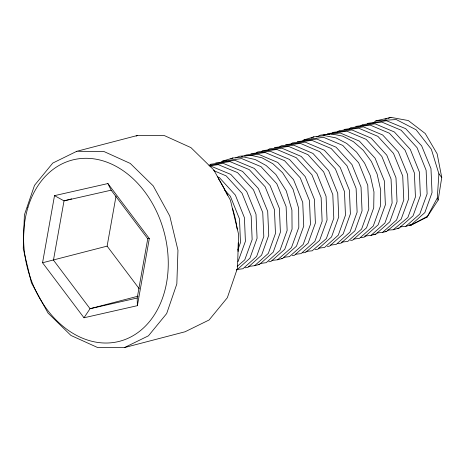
<?xml version="1.0" encoding="UTF-8"?>
<svg xmlns="http://www.w3.org/2000/svg" width="465" height="465" viewBox="0 0 465 465"><rect width="100%" height="100%" fill="white"/><g stroke="black" fill="none" stroke-linecap="round" stroke-linejoin="round"><path stroke-width="0.7" d="M409.229 225.048L410.601 225.368L427.062 217.108L437.28 197.991L438.902 173.823L431.357 149.294L416.099 129.776L396.238 119.54L375.894 120.853L373.029 123.033M427.062 217.108L438.164 200.055L441.75 177.514L437.141 153.81L425.219 133.507L408.293 120.54L391.007 117.407L375.894 120.853M42.553 262.76L54.51 195.649L107.892 183.553L149.323 238.562L137.373 305.674L83.985 317.775L42.553 262.76L107.119 246.125L116.023 196.143M137.373 305.674L137.192 298.024L147.748 238.76L111.164 190.179L107.892 183.553M237.813 249.984L240.481 242.608L239.487 218.934L230.361 196.271L224.496 189.83M238.022 261.603L245.41 241.318L244.427 217.707L235.36 195.091L219.404 177.624L217.411 176.787M83.985 317.775L90.047 308.708L138.128 296.159M248.194 266.48L254.622 265.695L268.328 253.39L275.472 233.477L274.426 209.558L265.12 186.767L249.263 169.632L229.972 161.617L210.744 164.232L209.639 165.145M236.702 270.049L249.903 258.226L257.075 238.278L256.012 214.284L246.7 191.528L230.785 174.381L211.529 166.412L210.104 166.609M254.622 265.695L259.47 264.445L273.228 252.146L280.401 232.186L279.372 208.343L270.084 185.529L254.274 168.406L234.947 160.338L215.731 162.919M400.173 226.932L405.835 226.31L411.112 224.868L424.859 212.575L432.037 192.609L430.968 168.568L421.645 145.836L405.701 128.677L386.462 120.743L367.211 123.417M271.984 260.417L277.582 259.778L282.714 258.401L296.467 246.194L303.732 226.1L302.732 202.397L293.514 179.6L277.797 162.454L258.453 154.275L244.916 156.025M364.676 236.115L371 235.377L384.91 223.043L392.117 203.031L391.053 179.031L381.812 156.397L366.129 139.349L346.902 131.217L327.732 133.635L326.622 134.536M371 235.377L375.883 234.11L389.815 221.788L397.046 201.746L395.988 177.781L386.77 155.159L371.175 138.146L351.976 129.95L332.428 132.455M376.987 233L382.619 232.349L396.552 220.032L403.783 199.985L402.725 176.026L393.506 153.398L377.911 136.39L358.713 128.195L339.165 130.694L336.962 132.502M277.582 259.778L291.462 247.601L298.803 227.385L298.658 208.332L292.979 189.116L282.557 172.695L272.874 163.744L262.01 157.804L250.658 155.252L239.533 156.246L235.691 157.926M387.583 230.129L393.221 229.762L399.104 228.071L413.054 215.836L420.372 195.655L419.389 172.027L410.31 149.41L394.367 131.961L375.081 123.83L355.69 126.393M405.835 226.31L419.79 214.074L427.108 193.899L426.126 170.271L417.047 147.655L401.103 130.206L381.817 122.074L362.421 124.637L360.224 126.451M237.162 266.428L244.759 259.848L252.146 239.562L251.164 215.946L242.091 193.335L226.141 175.869L213.505 170.539M382.619 232.349L386.485 231.518L401.097 219.311L408.712 198.7L407.636 174.648L398.325 151.933L382.672 134.984L363.491 126.887L344.024 129.439M393.221 229.762L407.834 217.556L415.443 196.939L414.367 172.893L405.056 150.178L389.408 133.222L370.227 125.126L350.755 127.683L349.11 129.038M302.331 141.279L303.976 139.913L313.834 136.855L324.768 135.652L335.974 137.902L346.721 143.441L356.556 152.102L364.63 163.215L370.384 175.811L373.97 191.946L373.715 207.832L366.525 227.821L352.65 240.155L350.54 240.405M290.718 144.295L292.369 142.935L311.852 140.343L331.144 148.486L346.977 165.79L356.114 188.406L357.12 212.162L349.947 232.122L336.201 244.416L330.58 245.119M220.805 162.529L222.462 161.163L232.796 158.001L243.927 157.007L255.273 159.559L266.137 165.505L275.821 174.456L286.248 190.871L291.921 210.087L292.067 229.14L284.725 249.356L270.851 261.533L268.747 261.772M244.834 155.92L245.95 155.008L265.19 152.52L284.528 160.698L300.245 177.845L309.469 200.636L310.463 224.339L303.203 244.439L289.445 256.639L283.737 257.308M255.988 153.305L257.662 151.939L276.925 149.486L296.252 157.693L311.951 174.863L321.135 197.619L322.129 221.299L314.84 241.434L301.012 253.64L295.292 254.285M261.522 151.544L262.638 150.631L281.935 148.213L301.227 156.443L316.921 173.643L326.07 196.346L327.058 220.009L319.606 240.393L305.435 252.582L302.639 252.826M267.701 150.242L269.375 148.876L288.672 146.452L307.964 154.682L323.657 171.887L332.806 194.591L333.794 218.254L326.343 238.638L312.166 250.821L305.877 251.379M279.436 147.155L281.11 145.801L300.495 143.435L319.699 151.695L335.399 168.969L344.472 191.557L345.46 215.208L338.288 235.162L324.593 247.438L318.263 248.234M410.601 225.368L427.05 216.527M76.795 151.294L52.766 163.076L34.52 185.343L24.383 214.946L23.25 248.636L31.428 282.86L47.994 313.009L70.947 335.457L97.487 347.471L124.417 347.593L185.07 331.766L209.099 319.984L227.344 297.716L237.481 268.113L238.615 234.424L230.431 200.2L213.865 170.045L190.917 147.603L164.372 135.588L137.448 135.466L76.795 151.294L103.718 151.421L130.264 163.43L153.212 185.878L169.777 216.027L177.961 250.257L176.828 283.941L166.685 313.55L148.445 335.817L124.417 347.593M136.152 136.1L137.448 135.466M311.323 138L313.834 136.855M316.805 136.82L320.565 135.1L331.499 133.897L342.711 136.14L353.452 141.68L363.287 150.346L371.361 161.46L377.121 174.055L380.707 190.191L380.451 206.076L373.261 226.06L359.387 238.394L353.766 239.068M230.878 158.844L232.796 158.001M384.91 119.342L386.944 118.697M388.298 118.267L391.007 117.407M71.686 198.863L64.019 200.863L54.51 195.649M111.164 190.179L64.019 200.863L53.463 260.127L90.047 308.708L137.192 298.024M209.709 165.836L218.265 164.656L237.522 172.62L253.431 189.772L262.748 212.528L263.806 236.516L256.639 256.471L242.91 268.764L236.499 269.537M208.994 165.313L223.241 163.378L242.532 171.393L258.389 188.523L267.695 211.319L268.741 235.232L261.592 255.145L247.886 267.451L245.032 267.799M303.976 139.913L323.518 137.297L342.798 145.435L358.66 162.767L367.774 185.343L368.786 209.116L361.607 229.082L347.814 241.399L341.496 242.172M297.245 141.674L316.781 139.052L336.061 147.196L351.924 164.529L361.038 187.104L362.055 210.878L354.876 230.843L341.077 243.154L337.567 243.584M222.462 161.163L241.684 158.582L261.005 166.644L276.815 183.768L286.109 206.582L287.138 230.431L279.965 250.391L266.207 262.69L259.906 263.481M285.638 144.691L305.116 142.098L324.407 150.247L340.246 167.545L349.378 190.162L350.389 213.923L343.211 233.883L329.47 246.177L327.36 246.438M241.352 156.49L242.777 156.304M250.931 153.7L270.194 151.241L289.515 159.448L305.214 176.619L314.404 199.375L315.398 223.055L308.103 243.195L294.281 255.395L292.136 255.64M323.128 135.129L325.262 134.856M327.389 134.588L329.516 134.321M330.941 134.141L340.165 132.973L359.399 141.11L375.075 158.158L384.317 180.792L385.38 204.786L378.173 224.798L364.264 237.133L360.753 237.545M315.049 249.548L317.862 249.194L331.551 236.923L338.723 216.963L337.735 193.312L328.662 170.725L312.968 153.45L293.764 145.19L274.373 147.556M258.069 264.62L259.47 264.445M147.748 238.76L149.323 238.562M409.694 225.037L411.112 224.868M373.773 234.354L375.883 234.11M281.284 258.563L282.714 258.401M397.685 228.228L399.104 228.071M385.078 231.611L386.485 231.518M438.902 173.823L441.75 177.514M107.119 246.125L139.349 288.922M437.28 197.991L438.164 200.055M218.504 178.839A93.663 70.657 75.4 0 1 227.478 195.201M232.517 208.401A93.663 70.657 75.4 0 1 237.173 229.123M238.243 242.864A93.663 70.657 75.4 0 1 238.092 251.53M27.854 207.733A93.663 70.657 75.4 0 0 108.81 342.955A93.663 70.657 75.4 0 0 151.154 201.304A93.663 70.657 75.4 0 0 27.854 207.733"/></g></svg>
